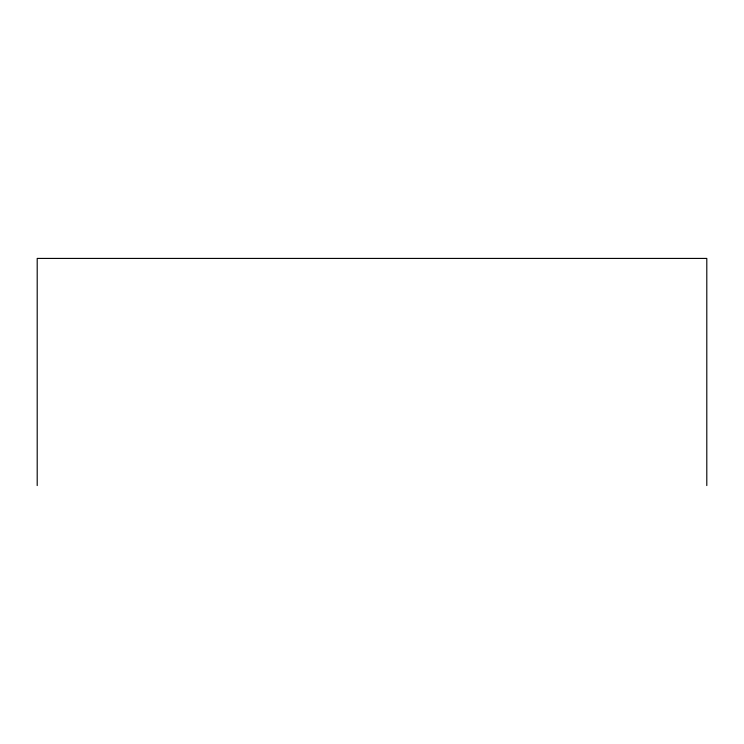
<?xml version="1.0" encoding="UTF-8"?>
<svg xmlns="http://www.w3.org/2000/svg" width="744" height="744" viewBox="0 0 744 744"><rect width="100%" height="100%" fill="white"/><g stroke="black" fill="none" stroke-linecap="round" stroke-linejoin="round"><path stroke-width="1.12" d="M706.8 485.581L706.8 258.419L37.2 258.419L37.2 485.581"/></g></svg>
